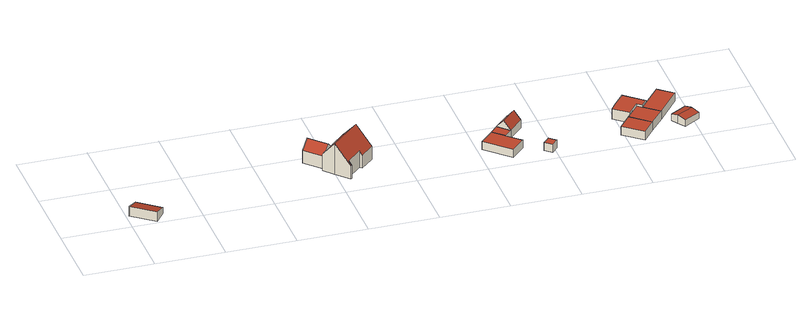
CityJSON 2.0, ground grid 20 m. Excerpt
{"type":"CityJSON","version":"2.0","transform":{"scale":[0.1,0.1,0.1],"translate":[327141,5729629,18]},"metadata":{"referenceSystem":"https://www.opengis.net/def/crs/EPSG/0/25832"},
"CityObjects":{
"building1":{"type":"Building","attributes":{"Geometrietyp2DReferenz":"3000","Gemeindeschluessel":"05170048","function":"31001_1313","roofType":"2100","measuredHeight":3.02},"address":[{"country":"Germany","locality":"Wesel","thoroughfareNumber":"4","thoroughfareName":"Böckersche Straße"}],"geometry":[{"type":"Solid","lod":"2","boundaries":[[[[0,1,2,3]],[[4,5,1,0]],[[6,7,5,4]],[[3,2,7,6]],[[4,0,3,6]],[[1,5,7,2]]]],"semantics":{"surfaces":[{"type":"WallSurface"},{"type":"RoofSurface"},{"type":"GroundSurface"}],"values":[[0,0,0,0,1,2]]}}]},
"building2":{"type":"Building","attributes":{"Geometrietyp2DReferenz":"3000","Gemeindeschluessel":"05170048","function":"31001_2723","roofType":"3100","measuredHeight":6.45},"address":[{"country":"Germany","locality":"Wesel","thoroughfareNumber":"5","thoroughfareName":"Böckersche Straße"}],"geometry":[{"type":"Solid","lod":"2","boundaries":[[[[8,9,10,11]],[[12,13,9,8]],[[14,15,13,12]],[[11,10,15,14]],[[8,16,12]],[[14,17,11]],[[11,17,16,8]],[[12,16,17,14]],[[9,13,15,10]]]],"semantics":{"surfaces":[{"type":"WallSurface"},{"type":"RoofSurface"},{"type":"GroundSurface"}],"values":[[0,0,0,0,0,0,1,1,2]]}}]},
"building3":{"type":"Building","attributes":{"Geometrietyp2DReferenz":"3000","Gemeindeschluessel":"05170048","function":"31001_1010","roofType":"3100","measuredHeight":9.53},"address":[{"country":"Germany","locality":"Wesel","thoroughfareNumber":"5","thoroughfareName":"Böckersche Straße"}],"geometry":[{"type":"Solid","lod":"2","boundaries":[[[[18,19,20,21]],[[22,23,19,18]],[[24,25,23,22]],[[26,27,25,24]],[[28,13,27,26]],[[29,9,13,28]],[[30,31,9,29]],[[32,33,31,30]],[[34,35,33,32]],[[36,37,35,34]],[[38,39,37,36]],[[21,20,39,38]],[[30,29,28,26,24,32]],[[22,18,21,38,36,34,32,24]],[[19,23,25,27,13,9,31,33,35,37,39,20]]]],"semantics":{"surfaces":[{"type":"WallSurface"},{"type":"RoofSurface"},{"type":"GroundSurface"}],"values":[[0,0,0,0,0,0,0,0,0,0,0,0,1,1,2]]}}]},
"building4":{"type":"Building","attributes":{"Geometrietyp2DReferenz":"3000","Gemeindeschluessel":"05170048","function":"31001_2463","roofType":"1000","measuredHeight":2.55},"address":[{"country":"Germany","locality":"Wesel","thoroughfareNumber":"6","thoroughfareName":"Böckersche Straße"}],"geometry":[{"type":"Solid","lod":"2","boundaries":[[[[40,41,42,43]],[[44,45,41,40]],[[46,47,45,44]],[[48,49,47,46]],[[43,42,49,48]],[[46,44,40,43,48]],[[41,45,47,49,42]]]],"semantics":{"surfaces":[{"type":"WallSurface"},{"type":"RoofSurface"},{"type":"GroundSurface"}],"values":[[0,0,0,0,0,1,2]]}}]},
"building5":{"type":"Building","attributes":{"Geometrietyp2DReferenz":"3000","Gemeindeschluessel":"05170048","function":"31001_2723","roofType":"1000","measuredHeight":2.52},"address":[{"country":"Germany","locality":"Wesel","thoroughfareNumber":"6","thoroughfareName":"Böckersche Straße"}],"geometry":[{"type":"Solid","lod":"2","boundaries":[[[[50,51,52,53]],[[54,55,51,50]],[[56,57,55,54]],[[53,52,57,56]],[[54,50,53,56]],[[51,55,57,52]]]],"semantics":{"surfaces":[{"type":"WallSurface"},{"type":"RoofSurface"},{"type":"GroundSurface"}],"values":[[0,0,0,0,1,2]]}}]},
"building6":{"type":"Building","attributes":{"Geometrietyp2DReferenz":"3000","Gemeindeschluessel":"05170048","function":"31001_2723","roofType":"3100","measuredHeight":4.87},"address":[{"country":"Germany","locality":"Wesel","thoroughfareNumber":"6","thoroughfareName":"Böckersche Straße"}],"geometry":[{"type":"Solid","lod":"2","boundaries":[[[[53,58,59,60]],[[56,61,58,53]],[[62,63,61,56]],[[60,59,63,62]],[[53,64,56]],[[62,65,60]],[[60,65,64,53]],[[56,64,65,62]],[[58,61,63,59]]]],"semantics":{"surfaces":[{"type":"WallSurface"},{"type":"RoofSurface"},{"type":"GroundSurface"}],"values":[[0,0,0,0,0,0,1,1,2]]}}]},
"building7":{"type":"Building","attributes":{"Geometrietyp2DReferenz":"3000","Gemeindeschluessel":"05170048","function":"31001_2723","roofType":"1000","measuredHeight":2.51},"address":[{"country":"Germany","locality":"Wesel","thoroughfareNumber":"6","thoroughfareName":"Böckersche Straße"}],"geometry":[{"type":"Solid","lod":"2","boundaries":[[[[66,67,68,69]],[[70,71,67,66]],[[72,73,71,70]],[[69,68,73,72]],[[70,66,69,72]],[[67,71,73,68]]]],"semantics":{"surfaces":[{"type":"WallSurface"},{"type":"RoofSurface"},{"type":"GroundSurface"}],"values":[[0,0,0,0,1,2]]}}]},
"building8":{"type":"Building","attributes":{"Geometrietyp2DReferenz":"3000","Gemeindeschluessel":"05170048","function":"31001_2723","roofType":"1000","measuredHeight":2.67},"address":[{"country":"Germany","locality":"Wesel","thoroughfareNumber":"6","thoroughfareName":"Böckersche Straße"}],"geometry":[{"type":"Solid","lod":"2","boundaries":[[[[74,75,76,77]],[[78,79,75,74]],[[80,81,79,78]],[[77,76,81,80]],[[78,74,77,80]],[[75,79,81,76]]]],"semantics":{"surfaces":[{"type":"WallSurface"},{"type":"RoofSurface"},{"type":"GroundSurface"}],"values":[[0,0,0,0,1,2]]}}]},
"building9":{"type":"Building","attributes":{"Geometrietyp2DReferenz":"3000","Gemeindeschluessel":"05170048","function":"51009_1610","roofType":"1000","measuredHeight":3.27},"geometry":[{"type":"Solid","lod":"2","boundaries":[[[[82,83,84,85]],[[86,87,83,82]],[[88,89,87,86]],[[90,91,89,88]],[[92,93,91,90]],[[94,95,93,92]],[[85,84,95,94]],[[92,90,88,86,82,85,94]],[[83,87,89,91,93,95,84]]]],"semantics":{"surfaces":[{"type":"WallSurface"},{"type":"RoofSurface"},{"type":"GroundSurface"}],"values":[[0,0,0,0,0,0,0,1,2]]}}]},
"building10":{"type":"Building","attributes":{"Geometrietyp2DReferenz":"3000","Gemeindeschluessel":"05170048","function":"31001_2723","roofType":"1000","measuredHeight":2.65},"address":[{"country":"Germany","locality":"Wesel","thoroughfareNumber":"7","thoroughfareName":"Böckersche Straße"}],"geometry":[{"type":"Solid","lod":"2","boundaries":[[[[96,97,98,99]],[[100,101,97,96]],[[77,76,101,100]],[[80,81,76,77]],[[99,98,81,80]],[[77,100,96,99,80]],[[97,101,76,81,98]]]],"semantics":{"surfaces":[{"type":"WallSurface"},{"type":"RoofSurface"},{"type":"GroundSurface"}],"values":[[0,0,0,0,0,1,2]]}}]},
"building11":{"type":"Building","attributes":{"Geometrietyp2DReferenz":"3000","Gemeindeschluessel":"05170048","function":"31001_2463","roofType":"1000","measuredHeight":2.58},"address":[{"country":"Germany","locality":"Wesel","thoroughfareNumber":"7","thoroughfareName":"Böckersche Straße"}],"geometry":[{"type":"Solid","lod":"2","boundaries":[[[[102,103,104,105]],[[100,106,103,102]],[[96,83,106,100]],[[105,104,83,96]],[[100,102,105,96]],[[103,106,83,104]]]],"semantics":{"surfaces":[{"type":"WallSurface"},{"type":"RoofSurface"},{"type":"GroundSurface"}],"values":[[0,0,0,0,1,2]]}}]},
"building12":{"type":"Building","attributes":{"Geometrietyp2DReferenz":"3000","Gemeindeschluessel":"05170048","function":"31001_1313","roofType":"3100","measuredHeight":2.7},"address":[{"country":"Germany","locality":"Wesel","thoroughfareNumber":"7","thoroughfareName":"Böckersche Straße"}],"geometry":[{"type":"Solid","lod":"2","boundaries":[[[[107,108,109,110]],[[111,112,108,107]],[[113,114,112,111]],[[115,116,114,113]],[[117,118,116,115]],[[119,120,118,117]],[[110,109,120,119]],[[115,113,111,107,117]],[[110,119,117,107]],[[108,112,114,116,118,120,109]]]],"semantics":{"surfaces":[{"type":"WallSurface"},{"type":"RoofSurface"},{"type":"GroundSurface"}],"values":[[0,0,0,0,0,0,0,1,1,2]]}}]}
},
"vertices":[
[36,86,27],[36,86,8],[7,51,8],[7,51,38],[97,37,27],[97,37,8],[71,2,38],[71,2,8],
[612,159,49],[612,159,10],[567,206,10],[567,206,49],[577,125,49],[577,125,10],[532,172,49],[532,172,10],[595,142,75],[550,189,75],
[634,56,50],[634,56,10],[627,63,10],[627,63,61],[631,54,50],[631,54,10],[597,89,105],[597,89,10],[570,118,61],[570,118,10],[577,125,61],[612,159,61],[653,199,61],[653,199,10],[681,170,105],[681,170,10],[715,134,50],[715,134,10],[677,98,50],[677,98,10],[670,105,61],[670,105,10],
[1119,73,32],[1119,73,7],[1083,108,7],[1083,108,32],[1080,34,32],[1080,34,7],[1012,99,32],[1012,99,7],[1051,138,32],[1051,138,7],
[1083,108,33],[1083,108,8],[1103,129,8],[1103,129,33],[1051,138,33],[1051,138,8],[1072,160,33],[1072,160,8],
[1103,129,9],[1145,171,9],[1145,171,33],[1072,160,9],[1114,202,33],[1114,202,9],[1088,144,57],[1130,186,57],
[1207,48,31],[1207,48,6],[1188,65,6],[1188,65,31],[1189,28,31],[1189,28,6],[1170,45,31],[1170,45,6],
[1446,18,32],[1446,18,5],[1479,59,5],[1479,59,32],[1391,62,32],[1391,62,5],[1425,104,32],[1425,104,5],
[1476,140,38],[1476,140,6],[1492,161,6],[1492,161,38],[1463,151,38],[1463,151,6],[1432,113,38],[1432,113,6],[1392,147,38],[1392,147,6],[1410,171,38],[1410,171,6],[1439,206,38],[1439,206,6],
[1476,140,32],[1476,140,5],[1463,151,5],[1463,151,32],[1518,106,32],[1518,106,5],
[1581,184,32],[1581,184,6],[1539,218,6],[1539,218,32],[1518,106,6],
[1555,73,31],[1555,73,5],[1569,52,5],[1569,52,25],[1542,94,25],[1542,94,5],[1590,122,25],[1590,122,5],[1601,104,31],[1601,104,5],[1603,101,31],[1603,101,5],[1616,80,25],[1616,80,5]
]}
